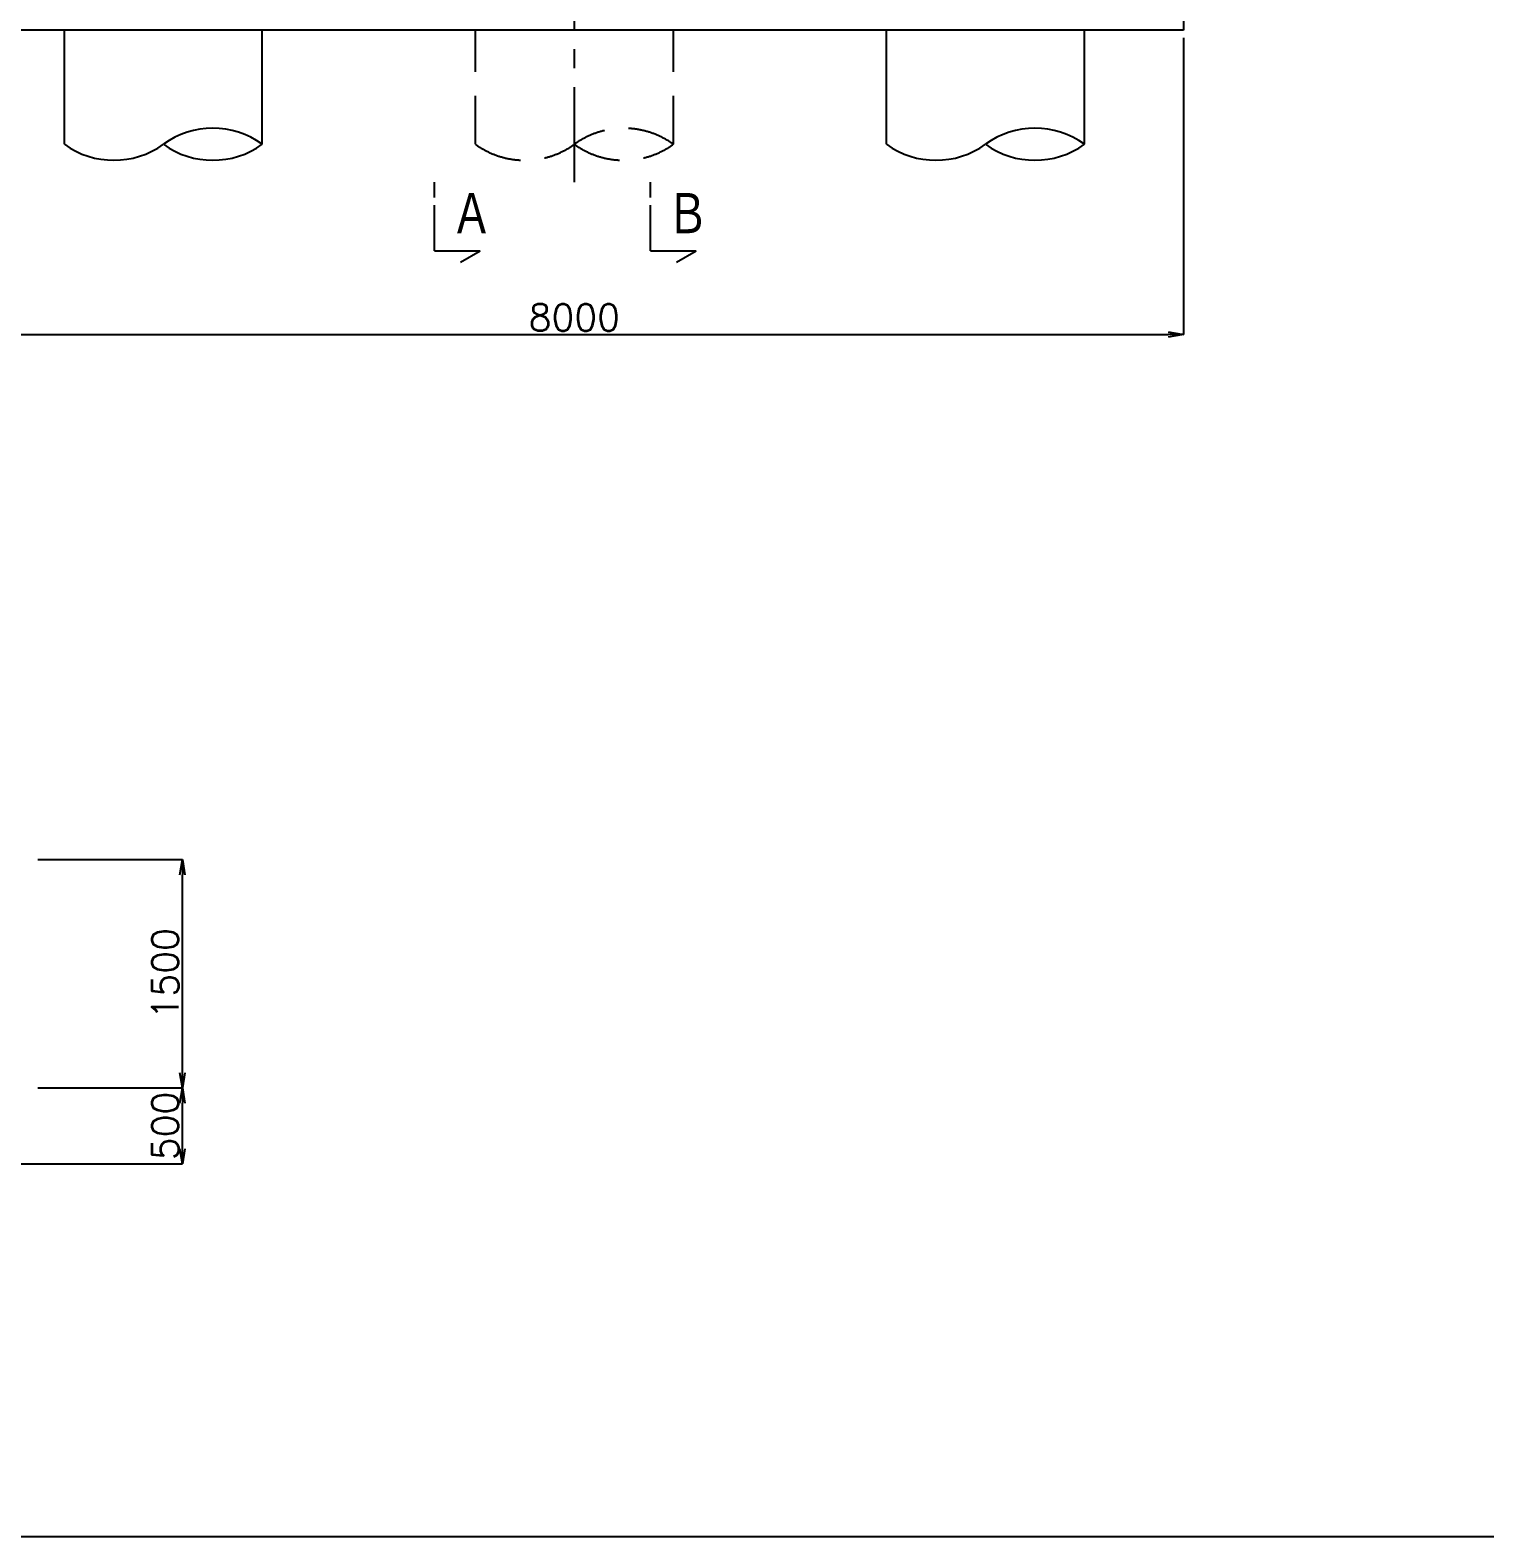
# Model space of a CAD drawing. Header units: millimetres. Extents: x -19525 to 20025, y -14225 to 14225.
# Drawn here: x -4075 to 5481, y -13850 to -3950 of the extents above; entities that cross this region are included whole.
import ezdxf

# ---------------------------------------------------------------- set-up
doc = ezdxf.new("R2010")
doc.units = ezdxf.units.MM
doc.header["$PDMODE"] = 35
doc.linetypes.add('CENTER', pattern=[2, 1.25, -0.25, 0.25, -0.25])
doc.linetypes.add('HIDDEN2', pattern=[4.7625, 3.175, -1.5875])
for name, color, linetype in [('DIM-01', 2, 'Continuous'), ('GAIKEI-01', 7, 'Continuous'), ('TEXT-01', 4, 'Continuous'), ('WAKU-01', 1, 'Continuous')]:
    doc.layers.add(name, color=color, linetype=linetype)
doc.styles.get("Standard").update_dxf_attribs({"font": 'txt.shx', "bigfont": 'bigfont.shx'})
doc.dimstyles.get("Standard").update_dxf_attribs({"dimscale": 50, "dimtxt": 3.5, "dimasz": 2, "dimexe": 0, "dimexo": 1, "dimgap": 0.5, "dimtad": 1, "dimdec": 0, "dimzin": 0, "dimdsep": 46, "dimtxsty": 'Standard', "dimblk1": 'OPEN', "dimblk2": 'OPEN', "dimsah": 1, "dimcen": 0, "dimclrd": 2, "dimclre": 2, "dimclrt": 6, "dimaunit": 1, "dimadec": 0, "dimazin": 0, "dimtfac": 1, "dimtdec": 4, "dimtix": 1, "dimtofl": 0, "dimtmove": 2, "dimatfit": 3, "dimldrblk": 'OPEN', "dimfxl": 0, "dimtolj": 1, "dimtzin": 0, "dimarcsym": 0})

# ---------------------------------------------------------------- blocks, each defined once
blk = doc.blocks.new('_OPEN')
at = {"color": 0, "linetype": 'ByBlock'}
for p, q in [((-1, 0.167), (0, 0)), ((0, 0), (-1, -0.167)), ((0, 0), (-1, 0))]:
    blk.add_line(p, q, dxfattribs=at)
blk = doc.blocks.new('*D9')
at = {"color": 2, "linetype": 'ByBlock'}
for p, q in [((-4500, -4000), (-4500, -5950)), ((3500, -4000), (3500, -5950)), ((-4400, -5950), (3400, -5950))]:
    blk.add_line(p, q, dxfattribs=at)
at = {"layer": 'DEFPOINTS', "color": 0, "linetype": 'ByBlock'}
for p in [(-4500, -3950), (3500, -3950), (3500, -5950)]:
    blk.add_point(p, dxfattribs=at)
at = {"color": 2, "linetype": 'ByBlock', "xscale": 100, "yscale": 100, "zscale": 100, "rotation": 180}
blk.add_blockref('_OPEN', (-4500, -5950), dxfattribs=at)
at = {"color": 2, "linetype": 'ByBlock', "xscale": 100, "yscale": 100, "zscale": 100}
blk.add_blockref('_OPEN', (3500, -5950), dxfattribs=at)
at = {"color": 6, "linetype": 'ByBlock', "insert": (-500, -5837.5), "char_height": 175, "attachment_point": 5}
blk.add_mtext('\\A1;8000', dxfattribs=at)
blk = doc.blocks.new('*D14')
at = {"color": 2, "linetype": 'ByBlock'}
for p, q in [((-1650, -1450), (-6250, -1450)), ((-6250, -1550), (-6250, -3850)), ((-4550, -3950), (-6250, -3950))]:
    blk.add_line(p, q, dxfattribs=at)
at = {"layer": 'DEFPOINTS', "color": 0, "linetype": 'ByBlock'}
for p in [(-1600, -1450), (-6250, -3950), (-4500, -3950)]:
    blk.add_point(p, dxfattribs=at)
at = {"color": 2, "linetype": 'ByBlock', "xscale": 100, "yscale": 100, "zscale": 100}
for p, rotation in [((-6250, -1450), 90.00000000000006), ((-6250, -3950), 270.0000000000001)]:
    blk.add_blockref('_OPEN', p, dxfattribs=dict(at, rotation=rotation))
at = {"color": 6, "linetype": 'ByBlock', "insert": (-6362.5, -2700), "char_height": 175, "attachment_point": 5, "rotation": 90}
blk.add_mtext('\\A1;2500', dxfattribs=at)
blk = doc.blocks.new('*D106')
at = {"color": 2, "linetype": 'ByBlock'}
for p, q in [((-4025, -9400), (-3075, -9400)), ((-3075, -10800), (-3075, -9500))]:
    blk.add_line(p, q, dxfattribs=at)
at = {"layer": 'DEFPOINTS', "color": 0, "linetype": 'ByBlock'}
for p in [(-4075, -9400), (-3075, -9400), (-4075, -10900)]:
    blk.add_point(p, dxfattribs=at)
at = {"color": 2, "linetype": 'ByBlock', "xscale": 100, "yscale": 100, "zscale": 100}
for p, rotation in [((-3075, -9400), 90.00000000000006), ((-3075, -10900), 270.0000000000001)]:
    blk.add_blockref('_OPEN', p, dxfattribs=dict(at, rotation=rotation))
at = {"color": 6, "linetype": 'ByBlock', "insert": (-3187.5, -10150), "char_height": 175, "attachment_point": 5, "rotation": 90}
blk.add_mtext('\\A1;1500', dxfattribs=at)
blk = doc.blocks.new('*D107')
at = {"color": 2, "linetype": 'ByBlock'}
for p, q in [((-4025, -10900), (-3075, -10900)), ((-3075, -11300), (-3075, -11000)), ((-5975, -11400), (-3075, -11400))]:
    blk.add_line(p, q, dxfattribs=at)
at = {"layer": 'DEFPOINTS', "color": 0, "linetype": 'ByBlock'}
for p in [(-4075, -10900), (-3075, -10900), (-6025, -11400)]:
    blk.add_point(p, dxfattribs=at)
at = {"color": 2, "linetype": 'ByBlock', "xscale": 100, "yscale": 100, "zscale": 100}
for p, rotation in [((-3075, -10900), 90.00000000000006), ((-3075, -11400), 270.0000000000001)]:
    blk.add_blockref('_OPEN', p, dxfattribs=dict(at, rotation=rotation))
at = {"color": 6, "linetype": 'ByBlock', "insert": (-3187.5, -11150), "char_height": 175, "attachment_point": 5, "rotation": 90}
blk.add_mtext('\\A1;500', dxfattribs=at)

msp = doc.modelspace()

# ---------------------------------------------------------------- linework, layer by layer
at = {"layer": 'GAIKEI-01', "color": 2, "linetype": 'CENTER', "ltscale": 500}
msp.add_line((-500, -4950), (-500, 11650), dxfattribs=at)
at = {"layer": 'GAIKEI-01', "ltscale": 100}
for p, q in [((3500, -1950), (3500, -3950)), ((3500, -3950), (-4500, -3950)), ((-3850, -4700), (-3850, -3950)), ((-2550, -4700), (-2550, -3950)), ((1550, -4700), (1550, -3950)), ((2850, -4700), (2850, -3950))]:
    msp.add_line(p, q, dxfattribs=at)
at = {"layer": 'GAIKEI-01', "linetype": 'HIDDEN2', "ltscale": 100}
for p, q in [((-1150, -4700), (-1150, -3950)), ((150, -4700), (150, -3950))]:
    msp.add_line(p, q, dxfattribs=at)
at = {"layer": 'GAIKEI-01', "ltscale": 100}
for centre, start, end in [((-2875, -5151), 54.22337, 125.77663), ((2525, -5151), 54.22337, 125.77663), ((-3525, -4249), 234.22337, 305.77663), ((-2875, -4249), 234.22337, 305.77663), ((1875, -4249), 234.22337, 305.77663), ((2525, -4249), 234.22337, 305.77663)]:
    msp.add_arc(centre, 555.9, start, end, dxfattribs=at)
at = {"layer": 'GAIKEI-01', "linetype": 'HIDDEN2', "ltscale": 100}
for centre, start, end in [((-175, -5151), 54.22337, 125.77663), ((-825, -4249), 234.22337, 305.77663), ((-175, -4249), 234.22337, 305.77663)]:
    msp.add_arc(centre, 555.9, start, end, dxfattribs=at)
at = {"layer": 'TEXT-01', "color": 4}
for p, q in [((-1418, -5050), (-1418, -4950)), ((0, -5050), (0, -4950)), ((-1418, -5400), (-1418, -5100)), ((0, -5400), (0, -5100)), ((-1418, -5400), (-1118, -5400)), ((-1247.9, -5475), (-1118, -5400)), ((0, -5400), (300, -5400)), ((170.1, -5475), (300, -5400))]:
    msp.add_line(p, q, dxfattribs=at)
at = {"layer": 'WAKU-01'}
msp.add_line((20025, -13850), (-19525, -13850), dxfattribs=at)

# ---------------------------------------------------------------- texts
at = {"layer": 'TEXT-01', "color": 4, "width": 0.8475}
for s, p in [('Ａ', (-1314.2, -5313.4)), ('Ｂ', (103.8, -5313.4))]:
    msp.add_text(s, height=300, dxfattribs=at).set_placement(p)

# ---------------------------------------------------------------- dimensions: what is measured, and where the dimension line sits
at = {"layer": 'DIM-01'}
for base, p1, p2, angle, override, picture, middle in [((-6250, -3950), (-1600, -1450), (-4500, -3950), 90, {"dimblk1": 'OPEN', "dimblk2": 'OPEN'}, '*D14', (-6362.5, -2700)), ((3500, -5950), (-4500, -3950), (3500, -3950), 0, {"dimblk1": 'OPEN', "dimblk2": 'OPEN'}, '*D9', (-500, -5837.5)), ((-3075, -9400), (-4075, -10900), (-4075, -9400), 270, {"dimblk1": 'OPEN', "dimblk2": 'OPEN', "dimse1": 1}, '*D106', (-3187.5, -10150)), ((-3075, -10900), (-6025, -11400), (-4075, -10900), 270, {"dimblk1": 'OPEN', "dimblk2": 'OPEN'}, '*D107', (-3187.5, -11150))]:
    dim = msp.add_linear_dim(base=base, p1=p1, p2=p2, angle=angle, dimstyle='Standard', override=override, dxfattribs=at)
    dim.commit()
    dim.dimension.update_dxf_attribs({"geometry": picture, "text_midpoint": middle})

doc.saveas('drawing.dxf')
